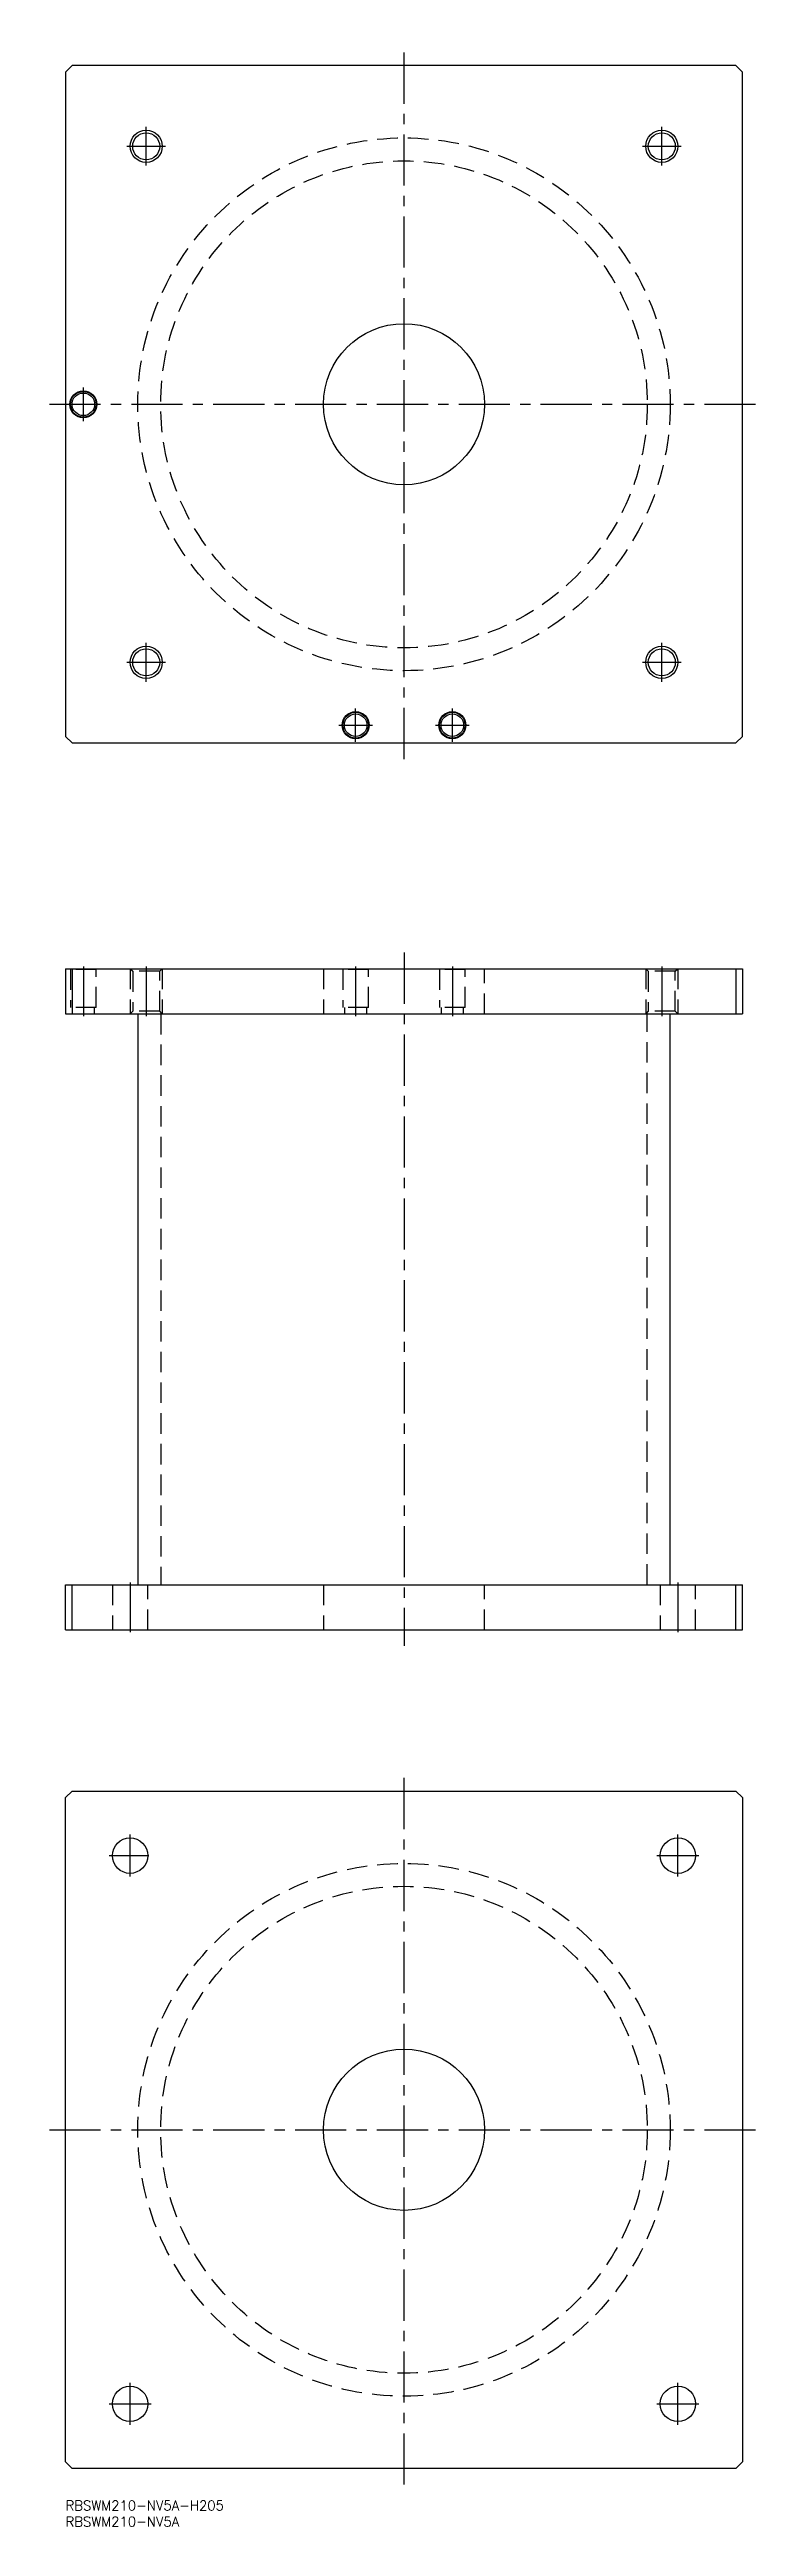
# Model space of a CAD drawing. Extents: x -5 to 215, y -8 to 760.
import ezdxf

# ---------------------------------------------------------------- set-up
doc = ezdxf.new("R2010")
doc.units = 0
doc.header["$LTSCALE"] = 0.5
doc.linetypes.add('CENTER', pattern=[50.8, 31.75, -6.35, 6.35, -6.35])
doc.linetypes.add('DASHED', pattern=[19.05, 12.7, -6.35])
for name, color, linetype in [('MSM_CENTER', 1, 'CENTER'), ('MSM_CONTINUOUS', 7, 'CONTINUOUS'), ('MSM_DASHED', 4, 'DASHED'), ('MSM_NARROW', 5, 'CONTINUOUS'), ('MSM_PART_NUMBER', 7, 'CONTINUOUS')]:
    doc.layers.add(name, color=color, linetype=linetype)
doc.styles.get("Standard").update_dxf_attribs({"font": 'txt.shx', "height": 3, "bigfont": 'bigfont.shx'})

msp = doc.modelspace()

# ---------------------------------------------------------------- linework, layer by layer
at = {"layer": 'MSM_CENTER'}
for p, q in [((105, 540), (105, 760)), ((19, 730), (31, 730)), ((25, 724), (25, 736)), ((179, 730), (191, 730)), ((185, 724), (185, 736)), ((5.5, 644.8), (5.5, 655.2)), ((-5, 650), (215, 650)), ((25, 564), (25, 576)), ((185, 564), (185, 576)), ((19, 570), (31, 570)), ((179, 570), (191, 570)), ((90, 545.3), (90, 555.7)), ((120, 545.3), (120, 555.7)), ((84.8, 550.5), (95.2, 550.5)), ((114.8, 550.5), (125.2, 550.5)), ((105, 480), (105, 265)), ((5.5, 475.7), (5.5, 460.3)), ((25, 475.7), (25, 460.3)), ((90, 475.7), (90, 460.3)), ((120, 475.7), (120, 460.3)), ((185, 475.7), (185, 460.3)), ((20, 284.7), (20, 269.3)), ((190, 284.7), (190, 269.3)), ((105, 5), (105, 225)), ((13.5, 200), (25.775, 200)), ((20, 193.5), (20, 206.5)), ((183.5, 200), (196.5, 200)), ((190, 193.5), (190, 206.5)), ((-5, 115), (215, 115)), ((20, 23.5), (20, 36.5)), ((190, 23.5), (190, 36.5)), ((13.5, 30), (26.5, 30)), ((183.5, 30), (196.5, 30))]:
    msp.add_line(p, q, dxfattribs=at)
at = {"layer": 'MSM_CONTINUOUS'}
for p, q in [((2, 755), (0, 753)), ((0, 753), (0, 547)), ((208, 755), (2, 755)), ((210, 753), (208, 755)), ((210, 547), (210, 753)), ((0, 547), (2, 545)), ((208, 545), (210, 547)), ((2, 545), (208, 545)), ((0, 475), (210, 475)), ((0, 475), (0, 461)), ((2, 475), (2, 461)), ((208, 475), (208, 461)), ((210, 475), (210, 461)), ((0, 461), (210, 461)), ((22.4, 461), (22.4, 284)), ((187.6, 284), (187.6, 461)), ((0, 270), (0, 284)), ((0, 284), (210, 284)), ((2, 270), (2, 284)), ((208, 270), (208, 284)), ((210, 270), (210, 284)), ((0, 270), (210, 270)), ((0, 218), (2, 220)), ((0, 12), (0, 218)), ((2, 220), (208, 220)), ((208, 220), (210, 218)), ((210, 218), (210, 12)), ((2, 10), (0, 12)), ((208, 10), (2, 10)), ((210, 12), (208, 10))]:
    msp.add_line(p, q, dxfattribs=at)
for centre, radius in [((25, 730), 4.188), ((185, 730), 4.188), ((105, 650), 25), ((5.5, 650), 4.2), ((5.5, 650), 4), ((5.5, 650), 3.5), ((25, 570), 4.188), ((185, 570), 4.188), ((90, 550.5), 4.2), ((90, 550.5), 4), ((90, 550.5), 3.5), ((120, 550.5), 4.2), ((120, 550.5), 4), ((120, 550.5), 3.5), ((20, 200), 5.5), ((190, 200), 5.5), ((105, 115), 25), ((20, 30), 5.5), ((190, 30), 5.5)]:
    msp.add_circle(centre, radius, dxfattribs=at)
at = {"layer": 'MSM_DASHED'}
for p, q in [((1.3, 475), (1.5, 474.8)), ((1.5, 474.8), (1.5, 463)), ((9.5, 474.8), (1.5, 474.8)), ((9.5, 474.8), (9.7, 475)), ((9.5, 463), (9.5, 474.8)), ((20, 475), (20.812, 474.188)), ((20, 475), (20, 461)), ((20.812, 474.188), (20.812, 461.812)), ((29.188, 474.188), (20.812, 474.188)), ((29.188, 474.188), (30, 475)), ((29.188, 461.812), (29.188, 474.188)), ((30, 475), (30, 461)), ((80, 475), (80, 461)), ((85.8, 475), (86, 474.8)), ((86, 474.8), (86, 463)), ((94, 474.8), (86, 474.8)), ((94, 474.8), (94.2, 475)), ((94, 463), (94, 474.8)), ((115.8, 475), (116, 474.8)), ((116, 474.8), (116, 463)), ((124, 474.8), (116, 474.8)), ((124, 474.8), (124.2, 475)), ((124, 463), (124, 474.8)), ((130, 461), (130, 475)), ((180, 475), (180.812, 474.188)), ((180, 475), (180, 461)), ((180.812, 474.188), (180.812, 461.812)), ((189.188, 474.188), (180.812, 474.188)), ((189.188, 474.188), (190, 475)), ((189.188, 461.812), (189.188, 474.188)), ((190, 475), (190, 461)), ((9.5, 463), (1.5, 463)), ((9, 461), (9, 463)), ((20.812, 461.812), (20, 461)), ((29.188, 461.812), (20.812, 461.812)), ((30, 461), (29.188, 461.812)), ((29.5, 461), (29.5, 284)), ((94, 463), (86, 463)), ((86.5, 463), (86.5, 461)), ((93.5, 461), (93.5, 463)), ((124, 463), (116, 463)), ((116.5, 463), (116.5, 461)), ((123.5, 461), (123.5, 463)), ((180.812, 461.812), (180, 461)), ((180.5, 284), (180.5, 461)), ((189.188, 461.812), (180.812, 461.812)), ((190, 461), (189.188, 461.812)), ((14.5, 284), (14.5, 270)), ((25.5, 270), (25.5, 284)), ((80, 284), (80, 270)), ((130, 270), (130, 284)), ((184.5, 284), (184.5, 270)), ((195.5, 270), (195.5, 284))]:
    msp.add_line(p, q, dxfattribs=at)
for centre, radius in [((105, 650), 82.6), ((105, 650), 75.5), ((105, 115), 82.6), ((105, 115), 75.5)]:
    msp.add_circle(centre, radius, dxfattribs=at)
at = {"layer": 'MSM_NARROW'}
for centre in [(25, 730), (185, 730), (25, 570), (185, 570)]:
    msp.add_circle(centre, 5, dxfattribs=at)

# ---------------------------------------------------------------- texts
at = {"layer": 'MSM_PART_NUMBER'}
for s, p in [('RBSWM210-NV5A-H205', (0, -3)), ('RBSWM210-NV5A', (0, -8))]:
    msp.add_text(s, height=3, dxfattribs=at).set_placement(p)

doc.saveas('drawing.dxf')
